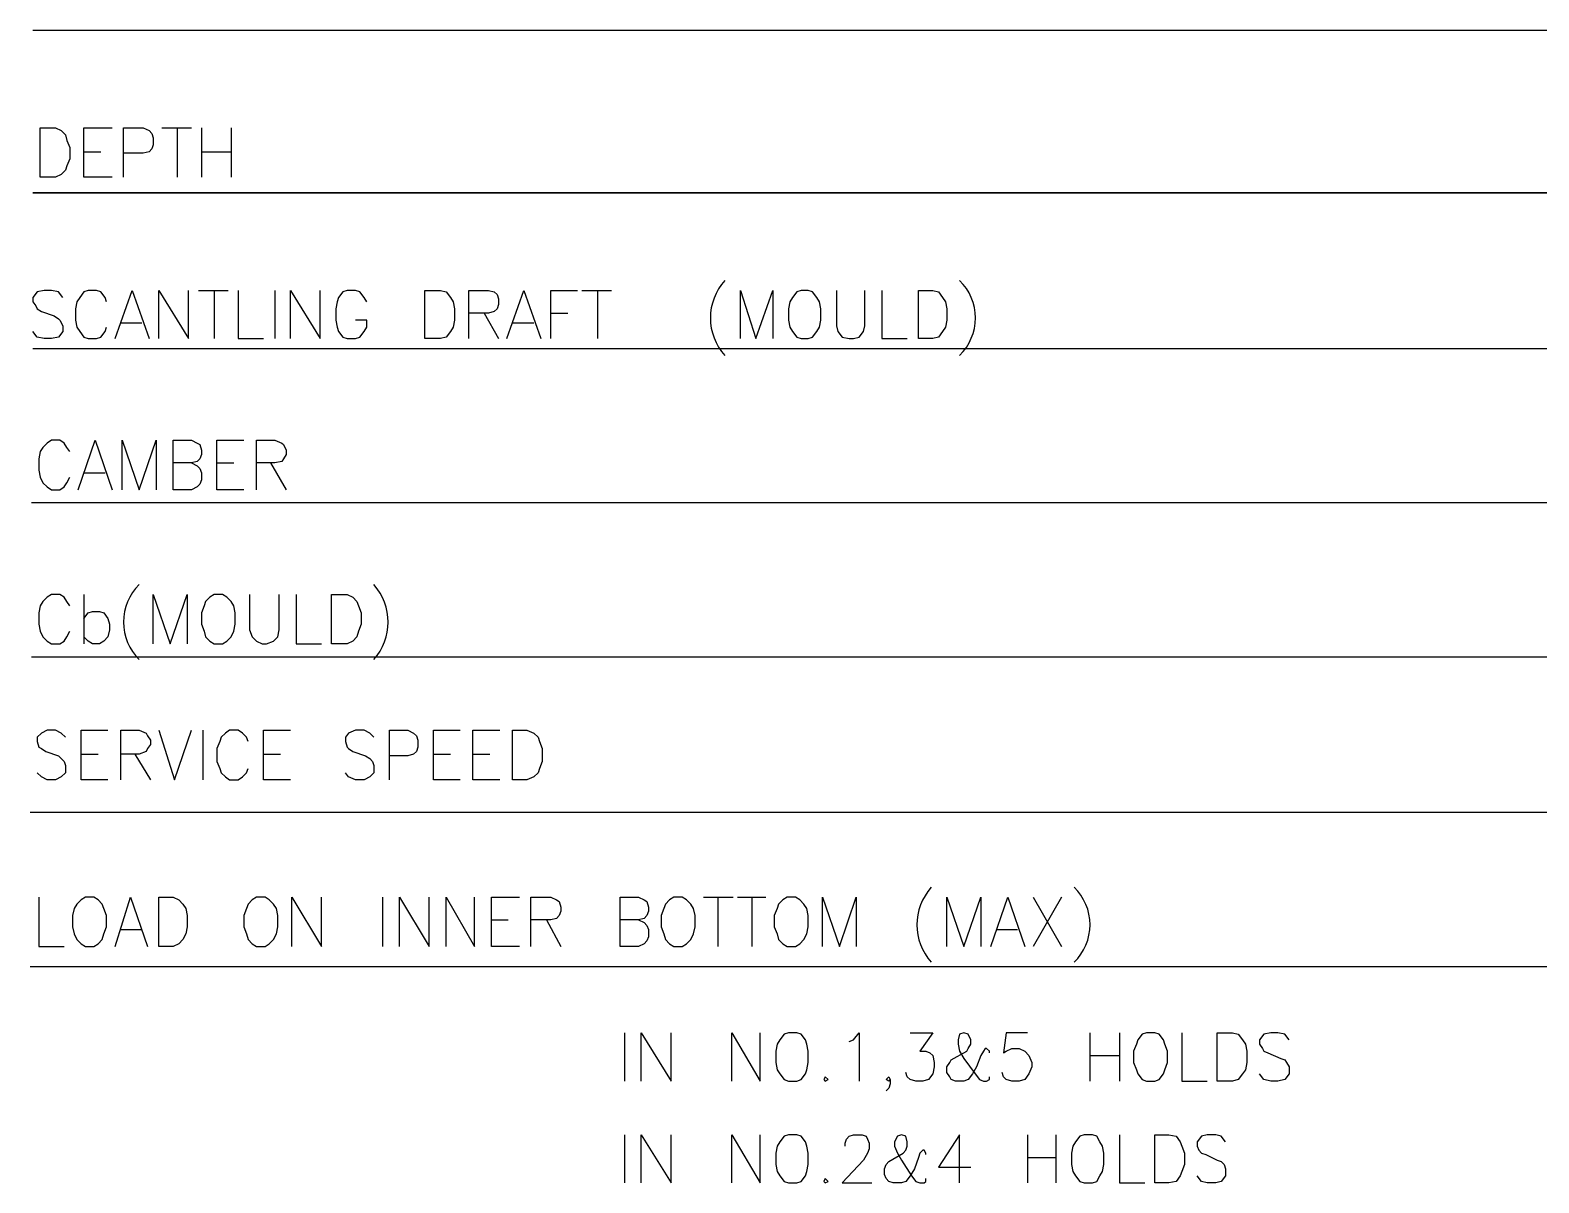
# Model space of a CAD drawing. Header units: millimetres. Extents: x 0.6 to 49, y 0.3 to 23.1.
# Drawn here: x 41.903 to 45.458, y 14.51 to 17.227 of the extents above; entities that cross this region are included whole.
import ezdxf

# ---------------------------------------------------------------- set-up
doc = ezdxf.new("R2010")
doc.units = ezdxf.units.MM
doc.layers.add('PDF_Geometry', color=7, linetype='Continuous')

msp = doc.modelspace()

# ---------------------------------------------------------------- linework, layer by layer
at = {"layer": 'PDF_Geometry', "lineweight": 25}
for points in [[(41.9094, 17.2267), (46.2928, 17.2267)], [(42.0961, 16.88), (42.0294, 16.88), (42.0294, 16.9967), (42.0961, 16.9967)], [(42.1228, 16.88), (42.1228, 16.9967), (42.1694, 16.9967), (42.1828, 16.99), (42.1894, 16.9833), (42.1928, 16.9733), (42.1928, 16.9567), (42.1894, 16.9467), (42.1828, 16.94), (42.1694, 16.9367), (42.1228, 16.9367)], [(42.2128, 16.9967), (42.2828, 16.9967)], [(42.2494, 16.9967), (42.2494, 16.88)], [(42.3061, 16.9967), (42.3061, 16.88)], [(42.3761, 16.9967), (42.3761, 16.88)], [(42.0294, 16.94), (42.0694, 16.94)], [(42.3061, 16.94), (42.3761, 16.94)], [(41.9094, 16.8433), (46.2928, 16.8433), (41.9094, 16.8433)], [(41.9794, 16.5967), (41.9694, 16.61), (41.9528, 16.6133), (41.9361, 16.6133), (41.9194, 16.61), (41.9094, 16.5967), (41.9094, 16.5867), (41.9161, 16.5767), (41.9194, 16.57), (41.9294, 16.5633), (41.9594, 16.5533), (41.9694, 16.5467), (41.9728, 16.5433), (41.9794, 16.53), (41.9794, 16.5167), (41.9694, 16.5033), (41.9528, 16.5), (41.9361, 16.5), (41.9194, 16.5033), (41.9094, 16.5167)], [(42.0828, 16.5867), (42.0794, 16.5967), (42.0694, 16.61), (42.0594, 16.6133), (42.0394, 16.6133), (42.0294, 16.61), (42.0194, 16.5967), (42.0128, 16.5867), (42.0094, 16.57), (42.0094, 16.5433), (42.0128, 16.5267), (42.0194, 16.5167), (42.0294, 16.5033), (42.0394, 16.5), (42.0594, 16.5), (42.0694, 16.5033), (42.0794, 16.5167), (42.0828, 16.5267)], [(42.1028, 16.5), (42.1428, 16.6133), (42.1828, 16.5)], [(42.2061, 16.5), (42.2061, 16.6133), (42.2761, 16.5), (42.2761, 16.6133)], [(42.2994, 16.6133), (42.3694, 16.6133)], [(42.3361, 16.6133), (42.3361, 16.5)], [(42.3928, 16.6133), (42.3928, 16.5), (42.4528, 16.5)], [(42.4794, 16.6133), (42.4794, 16.5)], [(42.5161, 16.5), (42.5161, 16.6133), (42.5861, 16.5), (42.5861, 16.6133)], [(42.6961, 16.5867), (42.6894, 16.5967), (42.6794, 16.61), (42.6694, 16.6133), (42.6494, 16.6133), (42.6394, 16.61), (42.6294, 16.5967), (42.6261, 16.5867), (42.6228, 16.57), (42.6228, 16.5433), (42.6261, 16.5267), (42.6294, 16.5167), (42.6394, 16.5033), (42.6494, 16.5), (42.6694, 16.5), (42.6794, 16.5033), (42.6894, 16.5167), (42.6961, 16.5267), (42.6961, 16.5433), (42.6694, 16.5433)], [(42.9361, 16.5), (42.9361, 16.6133), (42.9828, 16.6133), (42.9961, 16.61), (43.0028, 16.6033), (43.0061, 16.5933), (43.0061, 16.58), (43.0028, 16.57), (42.9961, 16.5633), (42.9828, 16.56), (42.9361, 16.56)], [(43.0261, 16.5), (43.0661, 16.6133), (43.1061, 16.5)], [(43.1294, 16.5), (43.1294, 16.6133), (43.1928, 16.6133)], [(43.2028, 16.6133), (43.2728, 16.6133)], [(43.2394, 16.6133), (43.2394, 16.5)], [(43.5761, 16.5), (43.5761, 16.6133), (43.6128, 16.5), (43.6528, 16.6133), (43.6528, 16.5)], [(43.8028, 16.6133), (43.8028, 16.53), (43.8061, 16.5167), (43.8161, 16.5033), (43.8328, 16.5), (43.8428, 16.5), (43.8561, 16.5033), (43.8661, 16.5167), (43.8694, 16.53), (43.8694, 16.6133)], [(43.9094, 16.6133), (43.9094, 16.5), (43.9694, 16.5)], [(42.1161, 16.5367), (42.1661, 16.5367)], [(42.9728, 16.56), (43.0061, 16.5)], [(43.0394, 16.5367), (43.0894, 16.5367)], [(43.1294, 16.56), (43.1694, 16.56)], [(41.9094, 16.4767), (46.2928, 16.4767)], [(41.9961, 16.2333), (41.9894, 16.2433), (41.9828, 16.2533), (41.9728, 16.26), (41.9528, 16.26), (41.9428, 16.2533), (41.9328, 16.2433), (41.9261, 16.2333), (41.9228, 16.2167), (41.9228, 16.19), (41.9261, 16.1733), (41.9328, 16.16), (41.9428, 16.15), (41.9528, 16.1433), (41.9728, 16.1433), (41.9828, 16.15), (41.9894, 16.16), (41.9961, 16.1733)], [(42.0161, 16.1433), (42.0561, 16.26), (42.0961, 16.1433)], [(42.1194, 16.1433), (42.1194, 16.26), (42.1594, 16.1433), (42.1994, 16.26), (42.1994, 16.1433)], [(42.2828, 16.2067), (42.2961, 16.2), (42.3028, 16.1933), (42.3061, 16.1833), (42.3061, 16.1667), (42.3028, 16.1567), (42.2961, 16.15), (42.2828, 16.1433), (42.2394, 16.1433), (42.2394, 16.26), (42.2828, 16.26), (42.2961, 16.2533), (42.3028, 16.25), (42.3061, 16.2367), (42.3061, 16.2267), (42.3028, 16.2167), (42.2961, 16.21), (42.2828, 16.2067), (42.2394, 16.2067)], [(42.4061, 16.1433), (42.3428, 16.1433), (42.3428, 16.26), (42.4061, 16.26)], [(42.4361, 16.1433), (42.4361, 16.26), (42.4794, 16.26), (42.4961, 16.2533), (42.4994, 16.25), (42.5061, 16.2367), (42.5061, 16.2267), (42.4994, 16.2167), (42.4961, 16.21), (42.4794, 16.2067), (42.4361, 16.2067)], [(42.0294, 16.1833), (42.0794, 16.1833)], [(42.3428, 16.2067), (42.3828, 16.2067)], [(42.4694, 16.2067), (42.5061, 16.1433)], [(41.9061, 16.1133), (46.2928, 16.1133)], [(41.9961, 15.87), (41.9894, 15.88), (41.9828, 15.89), (41.9728, 15.8967), (41.9528, 15.8967), (41.9428, 15.89), (41.9328, 15.88), (41.9261, 15.87), (41.9228, 15.8533), (41.9228, 15.8267), (41.9261, 15.81), (41.9328, 15.7967), (41.9428, 15.7867), (41.9528, 15.78), (41.9728, 15.78), (41.9828, 15.7867), (41.9894, 15.7967), (41.9961, 15.81)], [(42.0294, 15.8967), (42.0294, 15.78)], [(42.1928, 15.78), (42.1928, 15.8967), (42.2328, 15.78), (42.2728, 15.8967), (42.2728, 15.78)], [(42.4194, 15.8967), (42.4194, 15.8133), (42.4261, 15.7967), (42.4361, 15.7867), (42.4494, 15.78), (42.4594, 15.78), (42.4761, 15.7867), (42.4861, 15.7967), (42.4894, 15.8133), (42.4894, 15.8967)], [(42.5294, 15.8967), (42.5294, 15.78), (42.5894, 15.78)], [(42.0294, 15.84), (42.0394, 15.8533), (42.0494, 15.8567), (42.0661, 15.8567), (42.0761, 15.8533), (42.0861, 15.84), (42.0894, 15.8267), (42.0894, 15.8133), (42.0861, 15.7967), (42.0761, 15.7867), (42.0661, 15.78), (42.0494, 15.78), (42.0394, 15.7867), (42.0294, 15.7967)], [(41.9061, 15.75), (46.2928, 15.75)], [(41.9861, 15.56), (41.9761, 15.57), (41.9628, 15.5767), (41.9428, 15.5767), (41.9294, 15.57), (41.9194, 15.56), (41.9194, 15.55), (41.9228, 15.5367), (41.9294, 15.5333), (41.9394, 15.5267), (41.9694, 15.5167), (41.9761, 15.51), (41.9828, 15.5033), (41.9861, 15.4933), (41.9861, 15.4767), (41.9761, 15.4667), (41.9628, 15.46), (41.9428, 15.46), (41.9294, 15.4667), (41.9194, 15.4767)], [(42.0861, 15.46), (42.0228, 15.46), (42.0228, 15.5767), (42.0861, 15.5767)], [(42.1161, 15.46), (42.1161, 15.5767), (42.1594, 15.5767), (42.1761, 15.57), (42.1794, 15.5633), (42.1861, 15.5533), (42.1861, 15.5433), (42.1794, 15.5333), (42.1761, 15.5267), (42.1594, 15.52), (42.1161, 15.52)], [(42.2061, 15.5767), (42.2428, 15.46), (42.2828, 15.5767)], [(42.3094, 15.5767), (42.3094, 15.46)], [(42.4161, 15.55), (42.4128, 15.56), (42.4028, 15.57), (42.3928, 15.5767), (42.3728, 15.5767), (42.3628, 15.57), (42.3528, 15.56), (42.3494, 15.55), (42.3428, 15.5333), (42.3428, 15.5033), (42.3494, 15.4867), (42.3528, 15.4767), (42.3628, 15.4667), (42.3728, 15.46), (42.3928, 15.46), (42.4028, 15.4667), (42.4128, 15.4767), (42.4161, 15.4867)], [(42.5161, 15.46), (42.4528, 15.46), (42.4528, 15.5767), (42.5161, 15.5767)], [(42.7128, 15.56), (42.7028, 15.57), (42.6894, 15.5767), (42.6694, 15.5767), (42.6528, 15.57), (42.6461, 15.56), (42.6461, 15.55), (42.6494, 15.5367), (42.6528, 15.5333), (42.6628, 15.5267), (42.6928, 15.5167), (42.7028, 15.51), (42.7094, 15.5033), (42.7128, 15.4933), (42.7128, 15.4767), (42.7028, 15.4667), (42.6894, 15.46), (42.6694, 15.46), (42.6528, 15.4667), (42.6461, 15.4767)], [(42.7494, 15.46), (42.7494, 15.5767), (42.7928, 15.5767), (42.8061, 15.57), (42.8128, 15.5633), (42.8161, 15.5533), (42.8161, 15.5367), (42.8128, 15.5267), (42.8061, 15.52), (42.7928, 15.5167), (42.7494, 15.5167)], [(42.9161, 15.46), (42.8528, 15.46), (42.8528, 15.5767), (42.9161, 15.5767)], [(43.0094, 15.46), (42.9461, 15.46), (42.9461, 15.5767), (43.0094, 15.5767)], [(42.0228, 15.52), (42.0628, 15.52)], [(42.1494, 15.52), (42.1861, 15.46)], [(42.4528, 15.52), (42.4928, 15.52)], [(42.8528, 15.52), (42.8928, 15.52)], [(42.9461, 15.52), (42.9861, 15.52)], [(41.9028, 15.3833), (46.2894, 15.3833)], [(41.9228, 15.1833), (41.9228, 15.0667), (41.9828, 15.0667)], [(42.1028, 15.0667), (42.1394, 15.1833), (42.1794, 15.0667)], [(42.5194, 15.0667), (42.5194, 15.1833), (42.5894, 15.0667), (42.5894, 15.1833)], [(42.7328, 15.1833), (42.7328, 15.0667)], [(42.7728, 15.0667), (42.7728, 15.1833), (42.8428, 15.0667), (42.8428, 15.1833)], [(42.8828, 15.0667), (42.8828, 15.1833), (42.9494, 15.0667), (42.9494, 15.1833)], [(43.0561, 15.0667), (42.9894, 15.0667), (42.9894, 15.1833), (43.0561, 15.1833)], [(43.0828, 15.0667), (43.0828, 15.1833), (43.1294, 15.1833), (43.1428, 15.1767), (43.1494, 15.1733), (43.1528, 15.16), (43.1528, 15.15), (43.1494, 15.14), (43.1428, 15.1333), (43.1294, 15.13), (43.0828, 15.13)], [(43.3361, 15.13), (43.3494, 15.1233), (43.3561, 15.1167), (43.3594, 15.1067), (43.3594, 15.09), (43.3561, 15.08), (43.3494, 15.0733), (43.3361, 15.0667), (43.2928, 15.0667), (43.2928, 15.1833), (43.3361, 15.1833), (43.3494, 15.1767), (43.3561, 15.1733), (43.3594, 15.16), (43.3594, 15.15), (43.3561, 15.14), (43.3494, 15.1333), (43.3361, 15.13), (43.2928, 15.13)], [(43.4894, 15.1833), (43.5594, 15.1833)], [(43.5228, 15.1833), (43.5228, 15.0667)], [(43.5694, 15.1833), (43.6361, 15.1833)], [(43.6028, 15.1833), (43.6028, 15.0667)], [(43.7694, 15.0667), (43.7694, 15.1833), (43.8094, 15.0667), (43.8494, 15.1833), (43.8494, 15.0667)], [(44.0628, 15.0667), (44.0628, 15.1833), (44.1028, 15.0667), (44.1428, 15.1833), (44.1428, 15.0667)], [(44.1661, 15.0667), (44.2061, 15.1833), (44.2461, 15.0667)], [(44.2661, 15.1833), (44.3328, 15.0667)], [(44.3328, 15.1833), (44.2661, 15.0667)], [(42.9894, 15.13), (43.0294, 15.13)], [(43.1194, 15.13), (43.1528, 15.0667)], [(42.1161, 15.1067), (42.1661, 15.1067)], [(44.1794, 15.1067), (44.2294, 15.1067)], [(41.9028, 15.02), (46.2894, 15.02)], [(43.3028, 14.8633), (43.3028, 14.75)], [(43.3428, 14.75), (43.3428, 14.8633), (43.4128, 14.75), (43.4128, 14.8633)], [(43.5561, 14.75), (43.5561, 14.8633), (43.6228, 14.75), (43.6228, 14.8633)], [(43.8328, 14.8433), (43.8428, 14.8467), (43.8561, 14.8633), (43.8561, 14.75)], [(43.9761, 14.8633), (44.0294, 14.8633), (43.9994, 14.82), (44.0128, 14.82), (44.0228, 14.8167), (44.0294, 14.81), (44.0328, 14.7933), (44.0328, 14.7833), (44.0294, 14.7667), (44.0194, 14.7533), (44.0061, 14.75), (43.9894, 14.75), (43.9761, 14.7533), (43.9694, 14.76), (43.9661, 14.77)], [(44.1628, 14.8167), (44.1628, 14.82), (44.1561, 14.8267), (44.1528, 14.8267), (44.1494, 14.82), (44.1428, 14.81), (44.1328, 14.7833), (44.1228, 14.7667), (44.1128, 14.7533), (44.1028, 14.75), (44.0828, 14.75), (44.0728, 14.7533), (44.0694, 14.76), (44.0628, 14.77), (44.0628, 14.7833), (44.0694, 14.7933), (44.0728, 14.8), (44.1094, 14.82), (44.1128, 14.8267), (44.1194, 14.8367), (44.1194, 14.8467), (44.1128, 14.86), (44.1028, 14.8633), (44.0928, 14.86), (44.0894, 14.8467), (44.0894, 14.8367), (44.0928, 14.82), (44.1028, 14.8033), (44.1294, 14.7667), (44.1394, 14.7533), (44.1494, 14.75), (44.1561, 14.75), (44.1628, 14.7533), (44.1628, 14.76)], [(44.2528, 14.8633), (44.2028, 14.8633), (44.1961, 14.8167), (44.2028, 14.82), (44.2161, 14.8267), (44.2328, 14.8267), (44.2461, 14.82), (44.2561, 14.81), (44.2628, 14.7933), (44.2628, 14.7833), (44.2561, 14.7667), (44.2461, 14.7533), (44.2328, 14.75), (44.2161, 14.75), (44.2028, 14.7533), (44.1961, 14.76), (44.1928, 14.77)], [(44.3994, 14.8633), (44.3994, 14.75)], [(44.4694, 14.8633), (44.4694, 14.75)], [(44.6161, 14.8633), (44.6161, 14.75), (44.6761, 14.75)], [(44.8694, 14.8467), (44.8594, 14.86), (44.8428, 14.8633), (44.8261, 14.8633), (44.8094, 14.86), (44.7994, 14.8467), (44.7994, 14.8367), (44.8061, 14.8267), (44.8094, 14.82), (44.8194, 14.8167), (44.8494, 14.8033), (44.8594, 14.8), (44.8628, 14.7933), (44.8694, 14.7833), (44.8694, 14.7667), (44.8594, 14.7533), (44.8428, 14.75), (44.8261, 14.75), (44.8094, 14.7533), (44.7994, 14.7667)], [(44.3994, 14.81), (44.4694, 14.81)], [(43.9294, 14.7533), (43.9261, 14.75), (43.9194, 14.7533), (43.9261, 14.76), (43.9294, 14.7533), (43.9294, 14.7433), (43.9261, 14.7333), (43.9194, 14.7267)], [(43.3028, 14.6233), (43.3028, 14.51)], [(43.3428, 14.51), (43.3428, 14.6233), (43.4128, 14.51), (43.4128, 14.6233)], [(43.5561, 14.51), (43.5561, 14.6233), (43.6228, 14.51), (43.6228, 14.6233)], [(43.8228, 14.5967), (43.8228, 14.6033), (43.8261, 14.6133), (43.8328, 14.62), (43.8428, 14.6233), (43.8628, 14.6233), (43.8728, 14.62), (43.8761, 14.6133), (43.8794, 14.6033), (43.8794, 14.59), (43.8761, 14.58), (43.8661, 14.5633), (43.8161, 14.51), (43.8861, 14.51)], [(44.0128, 14.5767), (44.0128, 14.58), (44.0094, 14.5867), (44.0061, 14.5867), (43.9994, 14.58), (43.9961, 14.57), (43.9861, 14.5433), (43.9761, 14.5267), (43.9661, 14.5133), (43.9561, 14.51), (43.9361, 14.51), (43.9261, 14.5133), (43.9194, 14.52), (43.9161, 14.53), (43.9161, 14.5433), (43.9194, 14.5533), (43.9261, 14.56), (43.9594, 14.58), (43.9661, 14.5867), (43.9694, 14.5967), (43.9694, 14.6067), (43.9661, 14.62), (43.9561, 14.6233), (43.9461, 14.62), (43.9394, 14.6067), (43.9394, 14.5967), (43.9461, 14.58), (43.9561, 14.5633), (43.9794, 14.5267), (43.9894, 14.5133), (43.9994, 14.51), (44.0094, 14.51), (44.0128, 14.5133), (44.0128, 14.52)], [(44.0928, 14.51), (44.0928, 14.6233), (44.0428, 14.5467), (44.1194, 14.5467)], [(44.2528, 14.6233), (44.2528, 14.51)], [(44.3194, 14.6233), (44.3194, 14.51)], [(44.4694, 14.6233), (44.4694, 14.51), (44.5294, 14.51)], [(44.7194, 14.6067), (44.7094, 14.62), (44.6961, 14.6233), (44.6761, 14.6233), (44.6628, 14.62), (44.6528, 14.6067), (44.6528, 14.5967), (44.6561, 14.5867), (44.6628, 14.58), (44.6728, 14.5767), (44.6994, 14.5633), (44.7094, 14.56), (44.7161, 14.5533), (44.7194, 14.5433), (44.7194, 14.5267), (44.7094, 14.5133), (44.6961, 14.51), (44.6761, 14.51), (44.6628, 14.5133), (44.6528, 14.5267)], [(44.2528, 14.57), (44.3194, 14.57)]]:
    msp.add_lwpolyline(points, dxfattribs=at)
for points in [[(41.9261, 16.88), (41.9261, 16.9967), (41.9628, 16.9967), (41.9761, 16.99), (41.9861, 16.98), (41.9894, 16.9667), (41.9961, 16.95), (41.9961, 16.9233), (41.9894, 16.9067), (41.9861, 16.8967), (41.9761, 16.8867), (41.9628, 16.88)], [(42.8328, 16.5), (42.8328, 16.6133), (42.8694, 16.6133), (42.8828, 16.61), (42.8928, 16.5967), (42.8994, 16.5867), (42.9028, 16.57), (42.9028, 16.5433), (42.8994, 16.5267), (42.8928, 16.5167), (42.8828, 16.5033), (42.8694, 16.5)], [(43.7194, 16.6133), (43.7094, 16.61), (43.6994, 16.5967), (43.6928, 16.5867), (43.6894, 16.57), (43.6894, 16.5433), (43.6928, 16.5267), (43.6994, 16.5167), (43.7094, 16.5033), (43.7194, 16.5), (43.7361, 16.5), (43.7461, 16.5033), (43.7561, 16.5167), (43.7628, 16.5267), (43.7661, 16.5433), (43.7661, 16.57), (43.7628, 16.5867), (43.7561, 16.5967), (43.7461, 16.61), (43.7361, 16.6133)], [(43.9961, 16.5), (43.9961, 16.6133), (44.0294, 16.6133), (44.0428, 16.61), (44.0528, 16.5967), (44.0594, 16.5867), (44.0628, 16.57), (44.0628, 16.5433), (44.0594, 16.5267), (44.0528, 16.5167), (44.0428, 16.5033), (44.0294, 16.5)], [(42.3361, 15.8967), (42.3261, 15.89), (42.3161, 15.88), (42.3128, 15.87), (42.3061, 15.8533), (42.3061, 15.8267), (42.3128, 15.81), (42.3161, 15.7967), (42.3261, 15.7867), (42.3361, 15.78), (42.3561, 15.78), (42.3661, 15.7867), (42.3761, 15.7967), (42.3828, 15.81), (42.3861, 15.8267), (42.3861, 15.8533), (42.3828, 15.87), (42.3761, 15.88), (42.3661, 15.89), (42.3561, 15.8967)], [(42.6128, 15.78), (42.6128, 15.8967), (42.6494, 15.8967), (42.6628, 15.89), (42.6728, 15.88), (42.6761, 15.87), (42.6828, 15.8533), (42.6828, 15.8267), (42.6761, 15.81), (42.6728, 15.7967), (42.6628, 15.7867), (42.6494, 15.78)], [(43.0394, 15.46), (43.0394, 15.5767), (43.0728, 15.5767), (43.0894, 15.57), (43.0994, 15.56), (43.1028, 15.55), (43.1094, 15.5333), (43.1094, 15.5033), (43.1028, 15.4867), (43.0994, 15.4767), (43.0894, 15.4667), (43.0728, 15.46)], [(42.0328, 15.1833), (42.0228, 15.1767), (42.0128, 15.1667), (42.0061, 15.1567), (42.0028, 15.14), (42.0028, 15.1133), (42.0061, 15.0967), (42.0128, 15.0833), (42.0228, 15.0733), (42.0328, 15.0667), (42.0528, 15.0667), (42.0628, 15.0733), (42.0728, 15.0833), (42.0761, 15.0967), (42.0828, 15.1133), (42.0828, 15.14), (42.0761, 15.1567), (42.0728, 15.1667), (42.0628, 15.1767), (42.0528, 15.1833)], [(42.2061, 15.0667), (42.2061, 15.1833), (42.2394, 15.1833), (42.2528, 15.1767), (42.2628, 15.1667), (42.2694, 15.1567), (42.2728, 15.14), (42.2728, 15.1133), (42.2694, 15.0967), (42.2628, 15.0833), (42.2528, 15.0733), (42.2394, 15.0667)], [(42.4361, 15.1833), (42.4261, 15.1767), (42.4161, 15.1667), (42.4128, 15.1567), (42.4061, 15.14), (42.4061, 15.1133), (42.4128, 15.0967), (42.4161, 15.0833), (42.4261, 15.0733), (42.4361, 15.0667), (42.4561, 15.0667), (42.4661, 15.0733), (42.4761, 15.0833), (42.4828, 15.0967), (42.4861, 15.1133), (42.4861, 15.14), (42.4828, 15.1567), (42.4761, 15.1667), (42.4661, 15.1767), (42.4561, 15.1833)], [(43.4194, 15.1833), (43.4094, 15.1767), (43.3994, 15.1667), (43.3961, 15.1567), (43.3894, 15.14), (43.3894, 15.1133), (43.3961, 15.0967), (43.3994, 15.0833), (43.4094, 15.0733), (43.4194, 15.0667), (43.4394, 15.0667), (43.4494, 15.0733), (43.4594, 15.0833), (43.4661, 15.0967), (43.4694, 15.1133), (43.4694, 15.14), (43.4661, 15.1567), (43.4594, 15.1667), (43.4494, 15.1767), (43.4394, 15.1833)], [(43.6861, 15.1833), (43.6761, 15.1767), (43.6661, 15.1667), (43.6628, 15.1567), (43.6561, 15.14), (43.6561, 15.1133), (43.6628, 15.0967), (43.6661, 15.0833), (43.6761, 15.0733), (43.6861, 15.0667), (43.7061, 15.0667), (43.7161, 15.0733), (43.7261, 15.0833), (43.7328, 15.0967), (43.7361, 15.1133), (43.7361, 15.14), (43.7328, 15.1567), (43.7261, 15.1667), (43.7161, 15.1767), (43.7061, 15.1833)], [(43.6894, 14.8633), (43.6794, 14.86), (43.6694, 14.8467), (43.6628, 14.8367), (43.6594, 14.82), (43.6594, 14.7933), (43.6628, 14.7767), (43.6694, 14.7667), (43.6794, 14.7533), (43.6894, 14.75), (43.7094, 14.75), (43.7194, 14.7533), (43.7294, 14.7667), (43.7328, 14.7767), (43.7361, 14.7933), (43.7361, 14.82), (43.7328, 14.8367), (43.7294, 14.8467), (43.7194, 14.86), (43.7094, 14.8633)], [(44.5328, 14.8633), (44.5228, 14.86), (44.5128, 14.8467), (44.5094, 14.8367), (44.5028, 14.82), (44.5028, 14.7933), (44.5094, 14.7767), (44.5128, 14.7667), (44.5228, 14.7533), (44.5328, 14.75), (44.5528, 14.75), (44.5628, 14.7533), (44.5728, 14.7667), (44.5761, 14.7767), (44.5828, 14.7933), (44.5828, 14.82), (44.5761, 14.8367), (44.5728, 14.8467), (44.5628, 14.86), (44.5528, 14.8633)], [(44.6994, 14.75), (44.6994, 14.8633), (44.7361, 14.8633), (44.7494, 14.86), (44.7594, 14.8467), (44.7661, 14.8367), (44.7694, 14.82), (44.7694, 14.7933), (44.7661, 14.7767), (44.7594, 14.7667), (44.7494, 14.7533), (44.7361, 14.75)], [(43.7761, 14.76), (43.7728, 14.7533), (43.7761, 14.75), (43.7828, 14.7533)], [(43.6894, 14.6233), (43.6794, 14.62), (43.6694, 14.6067), (43.6628, 14.5967), (43.6594, 14.58), (43.6594, 14.5533), (43.6628, 14.5367), (43.6694, 14.5267), (43.6794, 14.5133), (43.6894, 14.51), (43.7094, 14.51), (43.7194, 14.5133), (43.7294, 14.5267), (43.7328, 14.5367), (43.7361, 14.5533), (43.7361, 14.58), (43.7328, 14.5967), (43.7294, 14.6067), (43.7194, 14.62), (43.7094, 14.6233)], [(44.3861, 14.6233), (44.3761, 14.62), (44.3661, 14.6067), (44.3594, 14.5967), (44.3561, 14.58), (44.3561, 14.5533), (44.3594, 14.5367), (44.3661, 14.5267), (44.3761, 14.5133), (44.3861, 14.51), (44.4061, 14.51), (44.4161, 14.5133), (44.4228, 14.5267), (44.4294, 14.5367), (44.4328, 14.5533), (44.4328, 14.58), (44.4294, 14.5967), (44.4228, 14.6067), (44.4161, 14.62), (44.4061, 14.6233)], [(44.5528, 14.51), (44.5528, 14.6233), (44.5861, 14.6233), (44.6028, 14.62), (44.6128, 14.6067), (44.6161, 14.5967), (44.6228, 14.58), (44.6228, 14.5533), (44.6161, 14.5367), (44.6128, 14.5267), (44.6028, 14.5133), (44.5861, 14.51)], [(43.7761, 14.52), (43.7728, 14.5133), (43.7761, 14.51), (43.7828, 14.5133)]]:
    msp.add_lwpolyline(points, close=True, dxfattribs=at)
for centre, radius, start, end in [((43.6378, 16.5483), 0.1322, 138.0665, 221.9335), ((44.0066, 16.5483), 0.1234, 314.3037, 45.6963), ((42.2466, 15.8317), 0.1241, 134.6042, 225.3958), ((42.6134, 15.8317), 0.1329, 318.3545, 41.6455), ((44.1244, 15.1183), 0.1322, 138.0665, 221.9335), ((44.2766, 15.1183), 0.1234, 314.3037, 45.6963)]:
    msp.add_arc(centre, radius, start, end, dxfattribs=at)

doc.saveas('drawing.dxf')
